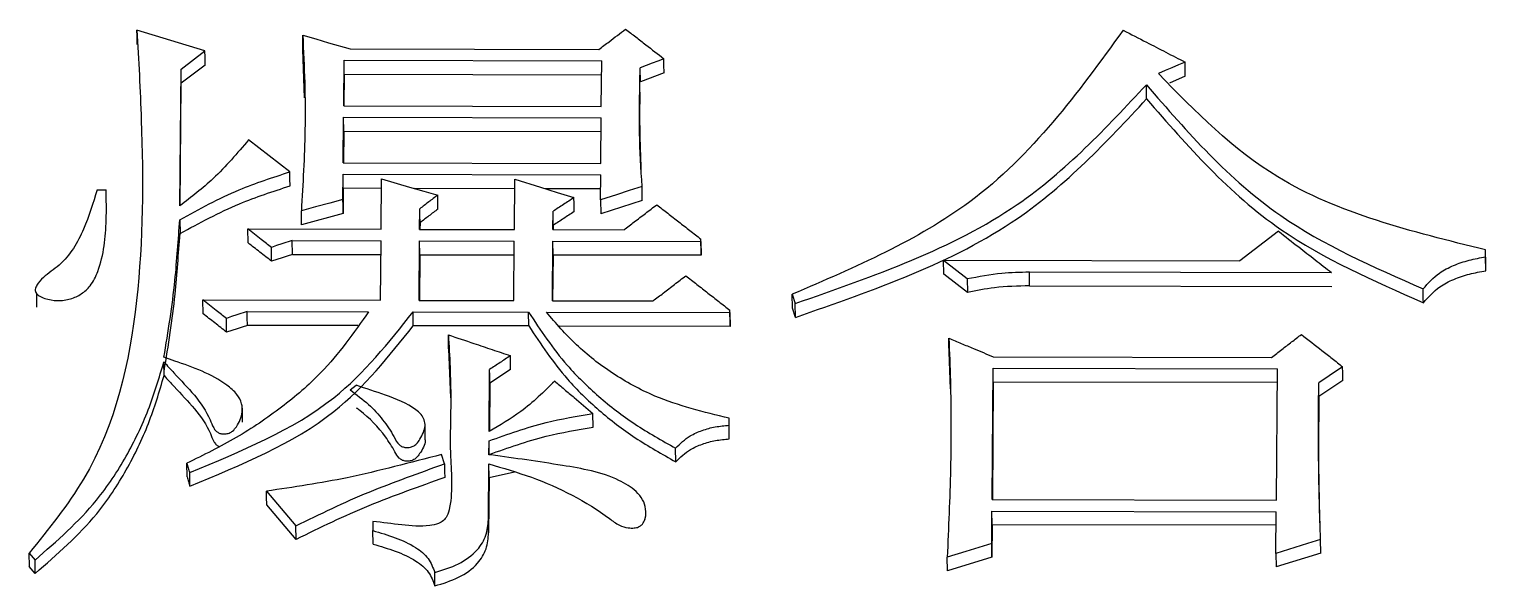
# Model space of a CAD drawing. Header units: millimetres. Extents: x 2448 to 4397, y 790 to 2168.
# Drawn here: x 2849.949 to 2854.738, y 1985.813 to 1987.645 of the extents above; entities that cross this region are included whole.
import ezdxf

# ---------------------------------------------------------------- set-up
doc = ezdxf.new("R2010")
doc.units = ezdxf.units.MM

msp = doc.modelspace()

# ---------------------------------------------------------------- linework, layer by layer
at = {"color": 7, "linetype": 'Continuous', "lineweight": 25}
for p, q in [((2850.5269, 1987.5735), (2850.3035, 1987.6413)), ((2850.8539, 1987.419), (2850.8492, 1987.5784)), ((2851.0039, 1987.58), (2851.8217, 1987.5782)), ((2850.4485, 1987.5138), (2850.5269, 1987.5735)), ((2850.983, 1987.3927), (2850.9842, 1987.5426)), ((2850.9842, 1987.5426), (2851.8311, 1987.5407)), ((2850.9848, 1987.4959), (2850.9842, 1987.5426)), ((2851.8299, 1987.3909), (2851.8311, 1987.5407)), ((2850.4449, 1987.0633), (2850.4485, 1987.5138)), ((2850.5275, 1987.5268), (2850.4492, 1987.4672)), ((2850.9848, 1987.4959), (2850.984, 1987.3927)), ((2851.8307, 1987.4941), (2850.9848, 1987.4959)), ((2851.9582, 1987.4714), (2851.9575, 1987.518)), ((2852.0363, 1987.5011), (2851.9582, 1987.4714)), ((2853.7496, 1987.49), (2853.6973, 1987.4679)), ((2850.4459, 1987.0641), (2850.4492, 1987.4672)), ((2853.6224, 1987.4155), (2853.6217, 1987.462)), ((2850.983, 1987.3927), (2851.8299, 1987.3909)), ((2850.9814, 1987.205), (2850.9826, 1987.3552)), ((2850.9826, 1987.3552), (2851.8296, 1987.3534)), ((2850.9833, 1987.3088), (2850.9826, 1987.3552)), ((2851.8284, 1987.2032), (2851.8296, 1987.3534)), ((2850.9833, 1987.3088), (2850.9825, 1987.205)), ((2851.8292, 1987.307), (2850.9833, 1987.3088)), ((2850.806, 1987.1753), (2850.6705, 1987.2808)), ((2850.9814, 1987.205), (2851.8284, 1987.2032)), ((2850.9805, 1987.0847), (2850.9811, 1987.1674)), ((2850.9811, 1987.1674), (2851.8281, 1987.1656)), ((2850.9818, 1987.1213), (2850.9811, 1987.1674)), ((2851.1062, 1986.9865), (2851.1076, 1987.1521)), ((2851.5443, 1986.9856), (2851.5456, 1987.1512)), ((2851.8274, 1987.0829), (2851.8281, 1987.1656)), ((2850.1727, 1987.1165), (2850.2019, 1987.1165)), ((2850.9818, 1987.1213), (2850.9811, 1987.0387)), ((2851.1073, 1987.121), (2850.9818, 1987.1213)), ((2851.5454, 1987.1201), (2851.2165, 1987.1208)), ((2851.8277, 1987.1195), (2851.6459, 1987.1199)), ((2851.9647, 1987.0816), (2851.9641, 1987.1277)), ((2850.2028, 1987.0802), (2850.2028, 1987.0804)), ((2851.2328, 1986.9863), (2851.2333, 1987.054)), ((2851.8274, 1987.0829), (2851.8281, 1987.0369)), ((2851.9647, 1987.0816), (2851.8281, 1987.0369)), ((2850.4445, 1987.0181), (2850.4452, 1986.9722)), ((2850.9811, 1987.0387), (2850.8445, 1987.0014)), ((2851.234, 1987.0081), (2851.2338, 1986.9863)), ((2851.6709, 1986.9853), (2851.6714, 1987.0456)), ((2850.6682, 1986.9875), (2851.1062, 1986.9865)), ((2850.6688, 1986.9416), (2850.6682, 1986.9875)), ((2851.2328, 1986.9863), (2851.5443, 1986.9856)), ((2851.6709, 1986.9853), (2851.9045, 1986.9848)), ((2851.672, 1986.9996), (2851.6719, 1986.9853)), ((2854.056, 1986.9802), (2853.9286, 1986.8825)), ((2850.8139, 1986.9495), (2851.1059, 1986.9489)), ((2850.8146, 1986.9037), (2850.8139, 1986.9495)), ((2851.1044, 1986.7527), (2851.1059, 1986.9489)), ((2851.2309, 1986.7525), (2851.2325, 1986.9486)), ((2851.2325, 1986.9486), (2851.544, 1986.9479)), ((2851.2332, 1986.9028), (2851.2325, 1986.9486)), ((2851.5424, 1986.7518), (2851.544, 1986.9479)), ((2851.669, 1986.7515), (2851.6706, 1986.9477)), ((2851.6706, 1986.9477), (2852.1573, 1986.9466)), ((2851.6712, 1986.9018), (2851.6706, 1986.9477)), ((2852.1573, 1986.9466), (2852.1574, 1986.9541)), ((2852.1573, 1986.9466), (2852.158, 1986.9008)), ((2852.1581, 1986.9083), (2852.1574, 1986.9541)), ((2852.158, 1986.9008), (2852.1581, 1986.9083)), ((2854.7368, 1986.8958), (2854.7369, 1986.9184)), ((2854.7376, 1986.8726), (2854.7369, 1986.9184)), ((2850.8146, 1986.9037), (2851.1056, 1986.9031)), ((2851.2332, 1986.9028), (2851.232, 1986.7525)), ((2851.2332, 1986.9028), (2851.5436, 1986.9021)), ((2851.6712, 1986.9018), (2851.67, 1986.7515)), ((2852.158, 1986.9008), (2851.6712, 1986.9018)), ((2852.9551, 1986.8846), (2853.0325, 1986.8241)), ((2852.9551, 1986.8846), (2853.9286, 1986.8825)), ((2852.9558, 1986.8389), (2852.9551, 1986.8846)), ((2854.7374, 1986.8501), (2854.7368, 1986.8958)), ((2854.7374, 1986.8501), (2854.7376, 1986.8726)), ((2853.0332, 1986.7784), (2852.9558, 1986.8389)), ((2853.0325, 1986.824), (2853.0332, 1986.7784)), ((2853.2371, 1986.8463), (2854.2301, 1986.8441)), ((2853.2378, 1986.8006), (2853.2371, 1986.8463)), ((2849.973, 1986.7756), (2849.9737, 1986.7297)), ((2852.4577, 1986.7725), (2852.4672, 1986.7422)), ((2852.4584, 1986.7269), (2852.4577, 1986.7725)), ((2853.2378, 1986.8006), (2854.2308, 1986.7984)), ((2850.5203, 1986.754), (2851.1044, 1986.7527)), ((2850.5209, 1986.7085), (2850.5203, 1986.754)), ((2851.2309, 1986.7525), (2851.5424, 1986.7518)), ((2851.669, 1986.7515), (2852, 1986.7508)), ((2852.2528, 1986.7125), (2852.2529, 1986.7201)), ((2852.2535, 1986.6746), (2852.2529, 1986.7201)), ((2852.4679, 1986.6967), (2852.4584, 1986.7269)), ((2852.4679, 1986.6967), (2852.4672, 1986.7422)), ((2850.666, 1986.7159), (2851.0651, 1986.7151)), ((2851.0295, 1986.6697), (2850.6667, 1986.6704)), ((2851.2112, 1986.7147), (2851.5908, 1986.7139)), ((2851.2118, 1986.6693), (2851.2112, 1986.7147)), ((2851.5915, 1986.6684), (2851.2118, 1986.6693)), ((2851.6492, 1986.7138), (2852.2528, 1986.7125)), ((2852.2528, 1986.7125), (2852.2535, 1986.667)), ((2852.2535, 1986.667), (2852.2535, 1986.6746)), ((2852.2535, 1986.667), (2851.6913, 1986.6682)), ((2851.328, 1986.5935), (2851.3338, 1986.4316)), ((2852.9774, 1986.4615), (2852.9732, 1986.5824)), ((2850.3928, 1986.505), (2850.3921, 1986.5502)), ((2851.4612, 1986.3206), (2851.4628, 1986.5252)), ((2851.5319, 1986.5251), (2851.4634, 1986.4799)), ((2853.1144, 1986.0968), (2853.1178, 1986.5292)), ((2853.1178, 1986.5292), (2854.0524, 1986.5271)), ((2853.1181, 1986.567), (2854.0332, 1986.565)), ((2854.049, 1986.0948), (2854.0524, 1986.5271)), ((2851.4634, 1986.4799), (2851.4622, 1986.3213)), ((2853.1185, 1986.4839), (2853.1154, 1986.0968)), ((2854.052, 1986.4819), (2853.1185, 1986.4839)), ((2854.189, 1986.4363), (2854.1883, 1986.4814)), ((2854.2673, 1986.489), (2854.189, 1986.4363)), ((2851.0047, 1986.458), (2851.0243, 1986.4731)), ((2854.189, 1986.4363), (2854.1885, 1986.3531)), ((2850.6506, 1986.3522), (2850.6499, 1986.3976)), ((2851.2512, 1986.2939), (2851.2505, 1986.3392)), ((2851.8031, 1986.3355), (2851.8024, 1986.3805)), ((2852.2499, 1986.3416), (2852.25, 1986.3644)), ((2852.2505, 1986.2967), (2852.2499, 1986.3416)), ((2852.2507, 1986.3194), (2852.25, 1986.3644)), ((2851.4606, 1986.2447), (2851.4609, 1986.2902)), ((2852.2505, 1986.2967), (2852.2507, 1986.3194)), ((2851.3143, 1986.2146), (2851.3048, 1986.245)), ((2851.4616, 1986.2453), (2851.4616, 1986.2446)), ((2852.0747, 1986.2213), (2852.0741, 1986.2662)), ((2850.468, 1986.1717), (2850.4673, 1986.2165)), ((2851.4589, 1986.0319), (2851.4603, 1986.2143)), ((2851.461, 1986.1696), (2851.4603, 1986.2143)), ((2850.4775, 1986.1414), (2850.4768, 1986.1861)), ((2851.461, 1986.1695), (2851.4596, 1985.9874)), ((2851.461, 1986.1696), (2851.5442, 1986.1878)), ((2850.7295, 1986.1247), (2850.8259, 1986.0104)), ((2853.1144, 1986.0968), (2854.049, 1986.0948)), ((2850.8266, 1985.9659), (2850.7302, 1986.0801)), ((2851.9738, 1986.0711), (2851.9738, 1986.0758)), ((2853.1133, 1985.9522), (2853.1141, 1986.0588)), ((2853.1141, 1986.0588), (2854.0487, 1986.0567)), ((2853.1148, 1986.0142), (2853.1141, 1986.0588)), ((2854.0476, 1985.9198), (2854.0487, 1986.0567)), ((2850.8266, 1985.9659), (2850.8259, 1986.0104)), ((2851.0792, 1986.025), (2851.0789, 1985.9947)), ((2851.4596, 1985.9874), (2851.4589, 1986.0319)), ((2851.9745, 1986.0309), (2851.9744, 1986.0365)), ((2853.1148, 1986.0142), (2853.1139, 1985.9078)), ((2854.0483, 1986.0122), (2853.1148, 1986.0142)), ((2851.0796, 1985.9502), (2851.0789, 1985.9947)), ((2854.1947, 1985.9207), (2854.194, 1985.9651)), ((2849.9491, 1985.921), (2849.9684, 1985.8981)), ((2849.9498, 1985.8766), (2849.9491, 1985.921)), ((2852.9676, 1985.8625), (2852.9669, 1985.9069)), ((2853.1139, 1985.9078), (2852.9676, 1985.8625)), ((2854.0476, 1985.9198), (2854.0483, 1985.8754)), ((2854.1947, 1985.9207), (2854.0483, 1985.8754)), ((2849.969, 1985.8538), (2849.9497, 1985.8766)), ((2849.969, 1985.8538), (2849.9684, 1985.8981))]:
    msp.add_line(p, q, dxfattribs=at)
at = {"color": 7, "linetype": 'Continuous', "lineweight": 25, "flags": 128}
for points in [[(2850.8486, 1987.6252), (2850.8911, 1987.6128), (2850.9336, 1987.6004), (2851.0039, 1987.58)], [(2850.8492, 1987.5784), (2850.8488, 1987.6046), (2850.8486, 1987.6252)], [(2850.5275, 1987.5268), (2850.5272, 1987.553), (2850.5269, 1987.5735)], [(2852.0356, 1987.5478), (2852.0161, 1987.5403), (2851.9966, 1987.5329), (2851.977, 1987.5254), (2851.9575, 1987.518)], [(2852.0363, 1987.5011), (2852.0359, 1987.5273), (2852.0356, 1987.5478)], [(2853.7489, 1987.5366), (2853.727, 1987.5273), (2853.705, 1987.518), (2853.683, 1987.5087), (2853.661, 1987.4993)], [(2853.7496, 1987.49), (2853.7492, 1987.5161), (2853.7489, 1987.5366)], [(2850.4492, 1987.4672), (2850.4488, 1987.4933), (2850.4485, 1987.5138)], [(2850.8066, 1987.1292), (2850.8063, 1987.1523), (2850.806, 1987.1753)], [(2851.1076, 1987.1521), (2851.1998, 1987.1256), (2851.246, 1987.1123), (2851.2921, 1987.0991)], [(2851.5456, 1987.1512), (2851.6301, 1987.1248), (2851.685, 1987.1077), (2851.7399, 1987.0906)], [(2851.9641, 1987.1277), (2851.922, 1987.1139), (2851.8799, 1987.1001), (2851.8274, 1987.0829)], [(2850.9805, 1987.0847), (2850.9375, 1987.073), (2850.8907, 1987.0602), (2850.8439, 1987.0474)], [(2850.9811, 1987.0387), (2850.9808, 1987.0645), (2850.9805, 1987.0847)], [(2851.234, 1987.0081), (2851.2336, 1987.0338), (2851.2333, 1987.054)], [(2851.2928, 1987.053), (2851.2924, 1987.0788), (2851.2921, 1987.0991)], [(2851.7405, 1987.0446), (2851.7402, 1987.0703), (2851.7399, 1987.0906)], [(2850.8445, 1987.0014), (2850.8442, 1987.0271), (2850.8439, 1987.0474)], [(2851.672, 1986.9996), (2851.6716, 1987.0254), (2851.6714, 1987.0456)], [(2850.8139, 1986.9495), (2850.7797, 1986.9383), (2850.7626, 1986.9327), (2850.7456, 1986.927)], [(2850.7462, 1986.8813), (2850.7458, 1986.9069), (2850.7456, 1986.927)], [(2850.8146, 1986.9037), (2850.7975, 1986.8981), (2850.7804, 1986.8925), (2850.7462, 1986.8813)], [(2854.5321, 1986.745), (2854.532, 1986.7578), (2854.5318, 1986.7706), (2854.5315, 1986.7906)], [(2850.666, 1986.7159), (2850.6318, 1986.7047), (2850.6147, 1986.699), (2850.5977, 1986.6934)], [(2850.5983, 1986.648), (2850.598, 1986.6734), (2850.5977, 1986.6934)], [(2850.6667, 1986.6704), (2850.6496, 1986.6648), (2850.6325, 1986.6592), (2850.5983, 1986.648)], [(2850.6667, 1986.6704), (2850.6663, 1986.6959), (2850.666, 1986.7159)], [(2851.5915, 1986.6684), (2851.5913, 1986.6836), (2851.5911, 1986.6987), (2851.5908, 1986.7139)], [(2851.328, 1986.5935), (2851.3277, 1986.6162), (2851.3274, 1986.6389)], [(2852.9732, 1986.5824), (2852.9728, 1986.6078), (2852.9725, 1986.6278)], [(2851.4634, 1986.4799), (2851.4631, 1986.5053), (2851.4628, 1986.5252)], [(2851.5319, 1986.5251), (2851.5316, 1986.5505), (2851.5313, 1986.5704)], [(2853.1185, 1986.4839), (2853.1181, 1986.5093), (2853.1178, 1986.5292)], [(2854.2673, 1986.489), (2854.2669, 1986.5143), (2854.2666, 1986.5342)], [(2851.4616, 1986.2453), (2851.4614, 1986.2585), (2851.4612, 1986.2716), (2851.4609, 1986.2902)], [(2851.3143, 1986.2146), (2851.3147, 1986.1896), (2851.315, 1986.1699)], [(2850.7302, 1986.0801), (2850.7298, 1986.1051), (2850.7295, 1986.1247)], [(2853.1133, 1985.9522), (2853.0708, 1985.9391), (2853.0284, 1985.9259), (2852.9669, 1985.9069)], [(2853.1139, 1985.9078), (2853.1136, 1985.9327), (2853.1133, 1985.9522)], [(2854.194, 1985.9651), (2854.1515, 1985.952), (2854.1091, 1985.9388), (2854.0476, 1985.9198)], [(2851.283, 1985.8129), (2851.2828, 1985.8254), (2851.2826, 1985.8379), (2851.2823, 1985.8572)]]:
    msp.add_lwpolyline(points, dxfattribs=at)
at = {"color": 7, "linetype": 'Continuous', "lineweight": 25}
for points, knots in [([(2850.3035, 1987.6413), (2850.3089, 1987.5429), (2850.3249, 1987.2475), (2850.324, 1986.752), (2850.2128, 1986.2467), (2850.0132, 1986.0002), (2849.9491, 1985.921)], [0, 0, 0, 0, 0.167088, 0.501139, 0.839586, 1, 1, 1, 1]), ([(2850.3042, 1987.5946), (2850.3041, 1987.5985), (2850.304, 1987.6062), (2850.3038, 1987.6218), (2850.3036, 1987.6335), (2850.3035, 1987.6413)], [0, 0, 0, 0, 0.25, 0.5, 1, 1, 1, 1]), ([(2851.8217, 1987.5782), (2851.8329, 1987.5867), (2851.8532, 1987.6022), (2851.8826, 1987.6246), (2851.9008, 1987.6384), (2851.9099, 1987.6453)], [0, 0, 0, 0, 0.381893, 0.690947, 1, 1, 1, 1]), ([(2851.9099, 1987.6453), (2851.9209, 1987.6367), (2851.9431, 1987.6196), (2851.985, 1987.587), (2852.0159, 1987.5631), (2852.0356, 1987.5478)], [0, 0, 0, 0, 0.264385, 0.528769, 1, 1, 1, 1]), ([(2853.5453, 1987.6418), (2853.396, 1987.4357), (2853.1239, 1987.0602), (2852.6648, 1986.8619), (2852.4577, 1986.7725)], [0, 0, 0, 0, 0.548873, 1, 1, 1, 1]), ([(2853.5453, 1987.6418), (2853.571, 1987.6286), (2853.6177, 1987.6044), (2853.6856, 1987.5694), (2853.7278, 1987.5475), (2853.7489, 1987.5366)], [0, 0, 0, 0, 0.377555, 0.688778, 1, 1, 1, 1]), ([(2850.8486, 1987.6252), (2850.851, 1987.5733), (2850.8559, 1987.4696), (2850.8573, 1987.2769), (2850.8491, 1987.1361), (2850.8439, 1987.0474)], [0, 0, 0, 0, 0.27017, 0.540383, 1, 1, 1, 1]), ([(2851.9641, 1987.1277), (2851.9605, 1987.1861), (2851.9551, 1987.2737), (2851.9554, 1987.4039), (2851.9567, 1987.4755), (2851.9575, 1987.518)], [0, 0, 0, 0, 0.448705, 0.673011, 1, 1, 1, 1]), ([(2854.7369, 1986.9184), (2854.4936, 1986.9787), (2854.066, 1987.0846), (2853.783, 1987.3744), (2853.661, 1987.4993)], [0, 0, 0, 0, 0.569009, 1, 1, 1, 1]), ([(2851.9614, 1987.1715), (2851.9614, 1987.1716), (2851.9615, 1987.1716), (2851.9614, 1987.1731), (2851.9604, 1987.2031), (2851.956, 1987.3199), (2851.957, 1987.3958), (2851.9576, 1987.4381)], [0, 0, 0, 0, 0.007463, 0.018856, 0.031745, 0.460022, 1, 1, 1, 1]), ([(2852.4672, 1986.7422), (2852.7267, 1986.8326), (2853.1836, 1986.9917), (2853.4895, 1987.3201), (2853.6217, 1987.462)], [0, 0, 0, 0, 0.5678574, 1, 1, 1, 1]), ([(2853.6218, 1987.462), (2853.7569, 1987.3061), (2854.0022, 1987.0232), (2854.3674, 1986.8627), (2854.5315, 1986.7906)], [0, 0, 0, 0, 0.550762, 1, 1, 1, 1]), ([(2852.4679, 1986.6967), (2852.7273, 1986.7869), (2853.1841, 1986.9457), (2853.4902, 1987.2737), (2853.6224, 1987.4155)], [0, 0, 0, 0, 0.56797, 1, 1, 1, 1]), ([(2853.6224, 1987.4154), (2853.7576, 1987.2598), (2854.003, 1986.9772), (2854.3681, 1986.817), (2854.5321, 1986.745)], [0, 0, 0, 0, 0.550659, 1, 1, 1, 1]), ([(2850.6705, 1987.2808), (2850.6333, 1987.237), (2850.5663, 1987.1581), (2850.4822, 1987.0924), (2850.4449, 1987.0633)], [0, 0, 0, 0, 0.556167, 1, 1, 1, 1]), ([(2850.4445, 1987.0181), (2850.5083, 1987.0532), (2850.6228, 1987.1162), (2850.7498, 1987.1572), (2850.806, 1987.1753)], [0, 0, 0, 0, 0.557707, 1, 1, 1, 1]), ([(2850.1727, 1987.1165), (2850.1595, 1987.0731), (2850.133, 1986.9859), (2850.0739, 1986.8821), (2850.0027, 1986.836), (2849.9765, 1986.8081), (2849.9688, 1986.7913), (2849.9694, 1986.7812), (2849.9736, 1986.7738), (2849.9838, 1986.7654), (2850.0068, 1986.7558), (2850.0425, 1986.7499), (2850.085, 1986.7552), (2850.1222, 1986.773), (2850.1557, 1986.8034), (2850.1933, 1986.8851), (2850.2042, 1986.9934), (2850.2028, 1987.0831), (2850.2019, 1987.1163), (2850.2019, 1987.1165)], [0, 0, 0, 0, 0.152386, 0.306274, 0.374372, 0.408564, 0.42578, 0.433823, 0.441898, 0.453147, 0.474246, 0.515367, 0.557248, 0.596373, 0.636771, 0.6958, 0.887742, 0.999369, 1, 1, 1, 1]), ([(2850.4452, 1986.9722), (2850.509, 1987.0073), (2850.6235, 1987.0701), (2850.7505, 1987.1111), (2850.8066, 1987.1292)], [0, 0, 0, 0, 0.557669, 1, 1, 1, 1]), ([(2851.2921, 1987.0991), (2851.2872, 1987.0953), (2851.2774, 1987.0878), (2851.2627, 1987.0766), (2851.248, 1987.0653), (2851.2382, 1987.0578), (2851.2333, 1987.054)], [0, 0, 0, 0, 0.25, 0.5, 0.75, 1, 1, 1, 1]), ([(2851.2928, 1987.053), (2851.283, 1987.0456), (2851.2634, 1987.0306), (2851.2438, 1987.0156), (2851.234, 1987.0081)], [0, 0, 0, 0, 0.499999, 1, 1, 1, 1]), ([(2851.7399, 1987.0906), (2851.7342, 1987.0868), (2851.7227, 1987.0793), (2851.7056, 1987.0681), (2851.6885, 1987.0568), (2851.6771, 1987.0493), (2851.6714, 1987.0456)], [0, 0, 0, 0, 0.25, 0.5, 0.75, 1, 1, 1, 1]), ([(2851.9045, 1986.9848), (2851.9157, 1986.9934), (2851.9393, 1987.0115), (2851.9752, 1987.039), (2851.9999, 1987.0579), (2852.0123, 1987.0674)], [0, 0, 0, 0, 0.312458, 0.656229, 1, 1, 1, 1]), ([(2852.0123, 1987.0674), (2852.0244, 1987.058), (2852.0485, 1987.0391), (2852.0848, 1987.0108), (2852.1211, 1986.9825), (2852.1453, 1986.9636), (2852.1574, 1986.9541)], [0, 0, 0, 0, 0.25, 0.5, 0.749999, 1, 1, 1, 1]), ([(2850.3922, 1986.5653), (2850.406, 1986.6495), (2850.4253, 1986.7669), (2850.4368, 1986.9182), (2850.4419, 1986.9848), (2850.4445, 1987.0181)], [0, 0, 0, 0, 0.558949, 0.779467, 1, 1, 1, 1]), ([(2851.7405, 1987.0446), (2851.7291, 1987.0371), (2851.7063, 1987.0221), (2851.6834, 1987.0071), (2851.672, 1986.9996)], [0, 0, 0, 0, 0.499999, 1, 1, 1, 1]), ([(2850.3929, 1986.52), (2850.4067, 1986.6042), (2850.426, 1986.7215), (2850.4375, 1986.8726), (2850.4426, 1986.939), (2850.4452, 1986.9722)], [0, 0, 0, 0, 0.559731, 0.779858, 1, 1, 1, 1]), ([(2850.7456, 1986.927), (2850.7345, 1986.9357), (2850.716, 1986.9501), (2850.6902, 1986.9703), (2850.6755, 1986.9817), (2850.6682, 1986.9875)], [0, 0, 0, 0, 0.429625, 0.714812, 1, 1, 1, 1]), ([(2854.056, 1986.9802), (2854.0781, 1986.9629), (2854.1182, 1986.9315), (2854.1763, 1986.8862), (2854.2122, 1986.8581), (2854.2301, 1986.8441)], [0, 0, 0, 0, 0.381889, 0.690944, 1, 1, 1, 1]), ([(2850.7462, 1986.8813), (2850.7333, 1986.8913), (2850.7075, 1986.9115), (2850.6817, 1986.9316), (2850.6688, 1986.9416)], [0, 0, 0, 0, 0.4999989, 1, 1, 1, 1]), ([(2854.5315, 1986.7906), (2854.5482, 1986.8092), (2854.5761, 1986.8402), (2854.6311, 1986.8688), (2854.6825, 1986.8859), (2854.7186, 1986.8925), (2854.7368, 1986.8958)], [0, 0, 0, 0, 0.329336, 0.549555, 0.773702, 1, 1, 1, 1]), ([(2852, 1986.7508), (2852.0112, 1986.7594), (2852.0348, 1986.7776), (2852.0707, 1986.8052), (2852.0954, 1986.8241), (2852.1077, 1986.8336)], [0, 0, 0, 0, 0.312458, 0.656229, 1, 1, 1, 1]), ([(2852.1077, 1986.8336), (2852.1198, 1986.8241), (2852.144, 1986.8052), (2852.1803, 1986.7768), (2852.2166, 1986.7485), (2852.2408, 1986.7295), (2852.2529, 1986.7201)], [0, 0, 0, 0, 0.25, 0.5, 0.749999, 1, 1, 1, 1]), ([(2853.0325, 1986.824), (2853.0702, 1986.8314), (2853.1377, 1986.8445), (2853.2067, 1986.8457), (2853.2371, 1986.8462)], [0, 0, 0, 0, 0.5589914, 1, 1, 1, 1]), ([(2854.5321, 1986.745), (2854.5489, 1986.7636), (2854.5768, 1986.7946), (2854.6318, 1986.8231), (2854.6832, 1986.8402), (2854.7193, 1986.8468), (2854.7374, 1986.8501)], [0, 0, 0, 0, 0.329214, 0.549434, 0.773629, 1, 1, 1, 1]), ([(2853.2378, 1986.8006), (2853.1991, 1986.7996), (2853.13, 1986.7979), (2853.0627, 1986.7843), (2853.0332, 1986.7784)], [0, 0, 0, 0, 0.560951, 1, 1, 1, 1]), ([(2850.5977, 1986.6934), (2850.5866, 1986.7021), (2850.5681, 1986.7165), (2850.5423, 1986.7367), (2850.5276, 1986.7482), (2850.5203, 1986.754)], [0, 0, 0, 0, 0.4296249, 0.7148124, 1, 1, 1, 1]), ([(2851.0651, 1986.7151), (2851.0163, 1986.6459), (2850.9354, 1986.531), (2850.78, 1986.3978), (2850.6318, 1986.2976), (2850.5224, 1986.2436), (2850.4673, 1986.2165)], [0, 0, 0, 0, 0.332557, 0.551994, 0.774648, 1, 1, 1, 1]), ([(2850.4768, 1986.1861), (2850.6469, 1986.2561), (2850.9458, 1986.3791), (2851.1312, 1986.6137), (2851.2112, 1986.7147)], [0, 0, 0, 0, 0.569069, 1, 1, 1, 1]), ([(2850.4775, 1986.1414), (2850.6476, 1986.2112), (2850.9464, 1986.334), (2851.1319, 1986.5683), (2851.2118, 1986.6693)], [0, 0, 0, 0, 0.569188, 1, 1, 1, 1]), ([(2850.5983, 1986.648), (2850.5854, 1986.658), (2850.5596, 1986.6782), (2850.5338, 1986.6984), (2850.5209, 1986.7085)], [0, 0, 0, 0, 0.4999989, 1, 1, 1, 1]), ([(2851.5908, 1986.7139), (2851.6305, 1986.6539), (2851.6962, 1986.5545), (2851.8199, 1986.4344), (2851.939, 1986.3421), (2852.0288, 1986.2916), (2852.0741, 1986.2662)], [0, 0, 0, 0, 0.333406, 0.552638, 0.774905, 1, 1, 1, 1]), ([(2851.5915, 1986.6684), (2851.6311, 1986.6085), (2851.6969, 1986.5092), (2851.8206, 1986.3893), (2851.9397, 1986.2971), (2852.0295, 1986.2467), (2852.0747, 1986.2213)], [0, 0, 0, 0, 0.3333204, 0.5525422, 0.7748389, 1, 1, 1, 1]), ([(2852.2501, 1986.3644), (2852.1666, 1986.3848), (2852.0302, 1986.4181), (2851.8651, 1986.5096), (2851.7445, 1986.6032), (2851.6808, 1986.6771), (2851.6492, 1986.7138)], [0, 0, 0, 0, 0.347958, 0.569157, 0.786375, 1, 1, 1, 1]), ([(2851.3274, 1986.6389), (2851.3312, 1986.5684), (2851.3381, 1986.4387), (2851.3293, 1986.2493), (2851.3439, 1986.1199), (2851.3257, 1986.0453), (2851.3117, 1986.0273), (2851.2922, 1986.016), (2851.2456, 1986.0063), (2851.1725, 1986.0136), (2851.1107, 1986.0212), (2851.0792, 1986.025)], [0, 0, 0, 0, 0.258697, 0.475731, 0.692761, 0.729177, 0.749539, 0.769998, 0.801792, 0.89865, 1, 1, 1, 1]), ([(2851.3274, 1986.6389), (2851.3553, 1986.6295), (2851.4032, 1986.6134), (2851.4712, 1986.5906), (2851.5112, 1986.5771), (2851.5313, 1986.5704)], [0, 0, 0, 0, 0.410767, 0.705383, 1, 1, 1, 1]), ([(2852.9725, 1986.6278), (2852.9743, 1986.5811), (2852.9798, 1986.4381), (2852.9798, 1986.1979), (2852.9712, 1986.0039), (2852.9669, 1985.9069)], [0, 0, 0, 0, 0.194959, 0.597179, 1, 1, 1, 1]), ([(2852.9725, 1986.6278), (2852.986, 1986.6222), (2853.013, 1986.6109), (2853.0615, 1986.5906), (2853.0965, 1986.576), (2853.1181, 1986.567)], [0, 0, 0, 0, 0.277847, 0.555694, 1, 1, 1, 1]), ([(2854.0332, 1986.565), (2854.0444, 1986.5737), (2854.0663, 1986.5906), (2854.099, 1986.6157), (2854.1204, 1986.6322), (2854.1311, 1986.6404)], [0, 0, 0, 0, 0.343704, 0.671852, 1, 1, 1, 1]), ([(2854.1311, 1986.6404), (2854.1537, 1986.6227), (2854.1876, 1986.5962), (2854.2327, 1986.5608), (2854.2553, 1986.5431), (2854.2666, 1986.5342)], [0, 0, 0, 0, 0.4999999, 0.7499999, 1, 1, 1, 1]), ([(2849.9684, 1985.8981), (2850.0402, 1985.9608), (2850.1576, 1986.0634), (2850.271, 1986.2377), (2850.3447, 1986.3909), (2850.3763, 1986.4972), (2850.3921, 1986.5502)], [0, 0, 0, 0, 0.3460298, 0.5660366, 0.7837605, 1, 1, 1, 1]), ([(2850.3921, 1986.5502), (2850.403, 1986.538), (2850.4576, 1986.4772), (2850.5269, 1986.4101), (2850.5522, 1986.3379), (2850.5617, 1986.3233), (2850.571, 1986.3166), (2850.582, 1986.313), (2850.5944, 1986.3125), (2850.6072, 1986.3154), (2850.6204, 1986.3234), (2850.6379, 1986.346), (2850.6507, 1986.3771), (2850.6494, 1986.4149), (2850.6321, 1986.4467), (2850.5648, 1986.5045), (2850.4759, 1986.5365), (2850.4041, 1986.5612), (2850.3922, 1986.5653)], [0, 0, 0, 0, 0.066454, 0.332688, 0.373153, 0.389642, 0.403646, 0.417626, 0.432591, 0.449019, 0.465828, 0.490977, 0.564466, 0.60325, 0.650656, 0.711606, 0.952334, 1, 1, 1, 1]), ([(2851.5313, 1986.5704), (2851.5256, 1986.5666), (2851.5141, 1986.5591), (2851.497, 1986.5478), (2851.4799, 1986.5365), (2851.4685, 1986.5289), (2851.4628, 1986.5252)], [0, 0, 0, 0, 0.2500001, 0.5000002, 0.7500003, 1, 1, 1, 1]), ([(2854.2666, 1986.5342), (2854.2601, 1986.5298), (2854.247, 1986.521), (2854.2274, 1986.5078), (2854.2079, 1986.4946), (2854.1948, 1986.4858), (2854.1883, 1986.4814)], [0, 0, 0, 0, 0.25, 0.5, 0.75, 1, 1, 1, 1]), ([(2849.969, 1985.8538), (2850.0408, 1985.9164), (2850.1583, 1986.0188), (2850.2716, 1986.1929), (2850.3453, 1986.3459), (2850.377, 1986.452), (2850.3927, 1986.5049)], [0, 0, 0, 0, 0.346119, 0.566125, 0.783815, 1, 1, 1, 1]), ([(2850.3928, 1986.5049), (2850.4037, 1986.4928), (2850.4583, 1986.432), (2850.5277, 1986.3655), (2850.5528, 1986.2929), (2850.5623, 1986.2788), (2850.5688, 1986.2732), (2850.5728, 1986.2719), (2850.5733, 1986.2717)], [0, 0, 0, 0, 0.164122, 0.821653, 0.919544, 0.960551, 0.99515, 1, 1, 1, 1]), ([(2851.6766, 1986.4868), (2851.6411, 1986.4518), (2851.5771, 1986.3886), (2851.4969, 1986.3416), (2851.4612, 1986.3206)], [0, 0, 0, 0, 0.554836, 1, 1, 1, 1]), ([(2851.6766, 1986.4868), (2851.6873, 1986.4778), (2851.7087, 1986.4597), (2851.7507, 1986.4243), (2851.7819, 1986.3978), (2851.8024, 1986.3805)], [0, 0, 0, 0, 0.2553917, 0.5107833, 1, 1, 1, 1]), ([(2854.194, 1985.9651), (2854.1915, 1986.0482), (2854.1877, 1986.1759), (2854.1874, 1986.348), (2854.188, 1986.4369), (2854.1883, 1986.4814)], [0, 0, 0, 0, 0.4819581, 0.7409684, 1, 1, 1, 1]), ([(2851.0047, 1986.458), (2851.0254, 1986.4425), (2851.0647, 1986.413), (2851.1127, 1986.3606), (2851.1437, 1986.3149), (2851.1595, 1986.281), (2851.1758, 1986.2704), (2851.1871, 1986.2678), (2851.1995, 1986.2681), (2851.2121, 1986.2718), (2851.2249, 1986.2813), (2851.2387, 1986.3039), (2851.2531, 1986.3306), (2851.2489, 1986.3594), (2851.2383, 1986.3782), (2851.199, 1986.411), (2851.1239, 1986.4404), (2851.0565, 1986.4626), (2851.0243, 1986.4731)], [0, 0, 0, 0, 0.118588, 0.225676, 0.332657, 0.386283, 0.402659, 0.419045, 0.436095, 0.455796, 0.475267, 0.507132, 0.582818, 0.616038, 0.648965, 0.686108, 0.850208, 1, 1, 1, 1]), ([(2851.2507, 1986.2939), (2851.2507, 1986.293), (2851.2517, 1986.2769), (2851.2381, 1986.2563), (2851.2239, 1986.2347), (2851.2112, 1986.2263), (2851.1982, 1986.2229), (2851.1853, 1986.2231), (2851.1739, 1986.2267), (2851.1612, 1986.2365), (2851.1463, 1986.2641), (2851.1113, 1986.3208), (2851.0652, 1986.3682), (2851.0284, 1986.3956), (2851.0247, 1986.3983)], [0, 0, 0, 0, 0.008545, 0.148386, 0.201473, 0.23648, 0.271498, 0.307626, 0.337107, 0.366618, 0.440303, 0.61298, 0.961327, 1, 1, 1, 1]), ([(2851.4609, 1986.2902), (2851.5227, 1986.3123), (2851.6333, 1986.3518), (2851.7506, 1986.3717), (2851.8024, 1986.3805)], [0, 0, 0, 0, 0.558432, 1, 1, 1, 1]), ([(2851.4616, 1986.2453), (2851.5234, 1986.2674), (2851.634, 1986.3068), (2851.7513, 1986.3267), (2851.803, 1986.3355)], [0, 0, 0, 0, 0.558407, 1, 1, 1, 1]), ([(2852.0741, 1986.2662), (2852.0891, 1986.2807), (2852.1141, 1986.305), (2852.1614, 1986.3255), (2852.2045, 1986.3375), (2852.2347, 1986.3403), (2852.2499, 1986.3416)], [0, 0, 0, 0, 0.33013, 0.550459, 0.77425, 1, 1, 1, 1]), ([(2854.1928, 1986.0024), (2854.1928, 1986.0025), (2854.1928, 1986.0029), (2854.1927, 1986.0068), (2854.1914, 1986.0586), (2854.1884, 1986.1918), (2854.1885, 1986.296), (2854.1885, 1986.3555)], [0, 0, 0, 0, 0.005093, 0.027195, 0.065978, 0.46696, 1, 1, 1, 1]), ([(2852.0747, 1986.2213), (2852.0897, 1986.2358), (2852.1147, 1986.2601), (2852.162, 1986.2805), (2852.2052, 1986.2926), (2852.2354, 1986.2953), (2852.2505, 1986.2967)], [0, 0, 0, 0, 0.330014, 0.550347, 0.774183, 1, 1, 1, 1]), ([(2851.3048, 1986.245), (2851.2534, 1986.2317), (2851.1505, 1986.2051), (2850.9602, 1986.1587), (2850.8184, 1986.1378), (2850.7295, 1986.1247)], [0, 0, 0, 0, 0.271776, 0.543583, 1, 1, 1, 1]), ([(2851.4603, 1986.2143), (2851.5073, 1986.2006), (2851.6493, 1986.1589), (2851.7921, 1986.0855), (2851.8851, 1986.0123), (2851.9147, 1986.0037), (2851.9364, 1986.0027), (2851.9512, 1986.0058), (2851.9616, 1986.0118), (2851.9699, 1986.0218), (2851.9766, 1986.04), (2851.9771, 1986.0666), (2851.9677, 1986.0977), (2851.9385, 1986.132), (2851.8548, 1986.1834), (2851.6869, 1986.2128), (2851.5436, 1986.2336), (2851.463, 1986.2444), (2851.4606, 1986.2447)], [0, 0, 0, 0, 0.122339, 0.370031, 0.403552, 0.429197, 0.445177, 0.456654, 0.465955, 0.475249, 0.490979, 0.519336, 0.549772, 0.580594, 0.638619, 0.798732, 0.993983, 1, 1, 1, 1]), ([(2850.4673, 1986.2165), (2850.4689, 1986.2114), (2850.4721, 1986.2013), (2850.4752, 1986.1912), (2850.4768, 1986.1861)], [0, 0, 0, 0, 0.500636, 1, 1, 1, 1]), ([(2850.8259, 1986.0104), (2850.9052, 1986.0493), (2851.0238, 1986.1072), (2851.1899, 1986.1694), (2851.2728, 1986.1996), (2851.3143, 1986.2146)], [0, 0, 0, 0, 0.502667, 0.751276, 1, 1, 1, 1]), ([(2850.468, 1986.1717), (2850.4688, 1986.1691), (2850.4704, 1986.164), (2850.4736, 1986.1539), (2850.4759, 1986.1463), (2850.4775, 1986.1414)], [0, 0, 0, 0, 0.2543241, 0.5086483, 1, 1, 1, 1]), ([(2851.315, 1986.1699), (2851.2732, 1986.1547), (2851.1896, 1986.1244), (2851.0235, 1986.0622), (2850.9053, 1986.0044), (2850.8266, 1985.9659)], [0, 0, 0, 0, 0.250677, 0.501374, 1, 1, 1, 1]), ([(2851.2823, 1985.8572), (2851.3089, 1985.8653), (2851.3614, 1985.8813), (2851.4218, 1985.9245), (2851.4544, 1985.9785), (2851.4574, 1986.0142), (2851.4589, 1986.0319)], [0, 0, 0, 0, 0.292317, 0.575, 0.789234, 1, 1, 1, 1]), ([(2851.0789, 1985.9947), (2851.1284, 1985.9803), (2851.1965, 1985.9605), (2851.2644, 1985.9053), (2851.2764, 1985.873), (2851.2823, 1985.8572)], [0, 0, 0, 0, 0.572884, 0.790335, 1, 1, 1, 1]), ([(2851.0796, 1985.9502), (2851.129, 1985.9359), (2851.1972, 1985.916), (2851.2651, 1985.8609), (2851.2771, 1985.8287), (2851.283, 1985.8129)], [0, 0, 0, 0, 0.573056, 0.79047, 1, 1, 1, 1]), ([(2851.283, 1985.8129), (2851.3096, 1985.821), (2851.362, 1985.837), (2851.4225, 1985.8801), (2851.455, 1985.9341), (2851.4581, 1985.9697), (2851.4596, 1985.9874)], [0, 0, 0, 0, 0.292476, 0.575205, 0.789363, 1, 1, 1, 1])]:
    msp.add_open_spline(points, degree=3, knots=knots, dxfattribs=at)

doc.saveas('drawing.dxf')
